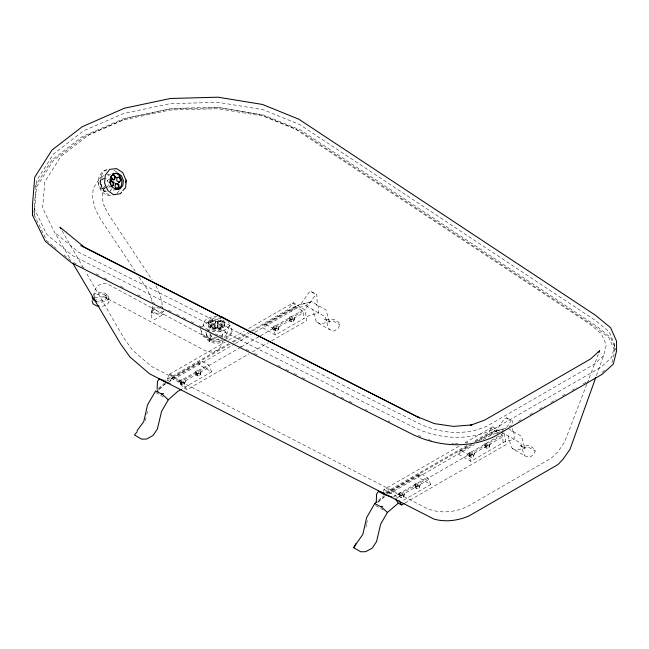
<?xml version="1.0" encoding="UTF-8"?>
<svg xmlns="http://www.w3.org/2000/svg" width="649" height="649" viewBox="0 0 649 649"><rect width="100%" height="100%" fill="white"/><g stroke="black" fill="none" stroke-linecap="round" stroke-linejoin="round"><path stroke-width="0.49" stroke-dasharray="3.25 2.43" d="M184.803 383.283L183.123 382.318L183.294 379.657L180.357 380.111L179.57 381.807L180.219 383.989L181.89 384.962L184.186 384.606L185.444 380.898L183.294 379.657M200.468 374.238L198.789 373.272L198.959 370.611L196.022 371.066L195.235 372.761L195.884 374.944L197.564 375.917L199.851 375.56L201.109 371.853L198.959 370.611M278.421 329.23L276.742 328.264L276.912 325.603L273.975 326.058L273.188 327.753L273.837 329.943L275.517 330.909L277.804 330.552L279.062 326.845L276.912 325.603M294.086 320.184L292.407 319.219L292.585 316.558L289.649 317.012L288.862 318.708L289.503 320.898L291.182 321.863L293.47 321.506L294.735 317.799L292.585 316.558M403.929 495.933L402.25 494.968L402.421 492.307L399.484 492.761L398.697 494.457L399.346 496.639L401.025 497.613L403.313 497.256L404.57 493.548L402.421 492.307M419.595 486.888L417.915 485.923L418.094 483.262L415.157 483.716L414.37 485.411L415.011 487.594L416.69 488.567L418.978 488.21L420.244 484.503L418.094 483.262M473.851 455.566L472.18 454.592L472.35 451.931L469.414 452.385L468.627 454.081L469.276 456.271L470.947 457.237L473.243 456.888L474.5 453.172L472.35 451.931M489.524 446.52L487.845 445.547L488.016 442.886L485.079 443.34L484.292 445.036L484.941 447.226L486.62 448.191L488.908 447.842L490.165 444.127L488.016 442.886M53.08 245.995L46.842 240.868L34.17 214.941L34.17 208.548L36.433 180.836L53.429 154.048L83.518 130.83L123.732 113.461L170.127 103.645L218.129 102.339L263.04 109.657L299.635 124.519L595.96 320.809L609.062 331.623L614.814 344.676L614.814 351.068L611.683 363.773M34.17 214.941L36.433 187.228L53.429 160.441L83.518 137.223L123.732 119.854L170.127 110.038L218.129 108.732L263.04 116.049L299.635 130.911L595.96 327.193L609.062 338.015L614.814 351.068M105.738 187.959L104.116 188.186L101.925 186.701L100.757 183.975L101.066 181.047L102.729 179.035M229.738 344.213L171.133 378.051L170.76 380.849L167.531 379.073L169.024 374.497L225.089 342.128M146.804 414.5L147.948 408.886M365.931 527.15L366.507 524.343M366.693 523.41L367.269 520.603M512.605 428.608L511.98 431.666L511.947 430.782M184.186 384.606L185.444 380.898M199.851 375.56L201.109 371.853M277.804 330.552L279.062 326.845M293.47 321.506L294.735 317.799M403.313 497.256L404.57 493.548M418.978 488.21L420.244 484.503M473.243 456.888L474.5 453.172M488.908 447.842L490.165 444.127M596.472 375.552L603.611 355.66L606.247 344.944L601.29 333.683L589.316 323.802L293.965 128.153L259.373 114.102L217.164 107.231L171.807 108.464L127.788 117.777L89.521 134.302L60.909 156.393L44.773 181.809L42.639 207.988L54.548 232.358L70.952 260.071M614.814 344.676L611.683 357.38L600.787 367.293L493.086 429.476C467.734 441.523 437.337 439.057 412.569 426.685L72.583 255.609L46.842 234.476L34.17 208.548M214.957 324.435L215.476 321.36L212.515 320.484L210.162 321.847L210.162 323.024L211.679 324.735L214.957 324.435L215.476 321.36M217.261 326.78L217.78 324.881L221.066 324.581L222.575 326.293L222.575 327.469L220.222 328.832L217.261 327.956L217.261 326.78L220.222 327.648L222.575 326.293M217.261 327.956L217.78 324.881M145.076 420.795L146.228 417.307M228.391 320.533L229.689 325.287L226.363 334.884L226.363 338.08M383.283 491.447L383.973 489.565L460.668 445.287M586.737 384.386L564.403 442.472L557.742 452.012L551.115 458.251L467.937 506.269C453.911 513.026 437.061 514.316 423.148 506.504L151.533 366.482L132.445 350.095L123.464 337.456L85.676 271.817M587.094 383.445L598.264 354.403M317.572 305.062L318.7 307.269L318.643 312.988L309.119 315.544L275.395 335.014L262.772 327.729L264.532 324.67L298.718 304.933L311.723 301.688L326.025 309.946L329.635 322.553L328.913 320.72L329.741 322.269L323.883 318.894L326.617 319.86L333.61 319.227L338.989 322.496L339.776 324.76L338.324 328.337L333.854 331.12L329.514 329.587L316.89 322.302L315.455 319.608L312.777 309.605M508.224 428.632L521.463 436.274L525.073 448.881L524.351 447.047L525.179 448.597L519.322 445.222L522.056 446.188L529.049 445.555L534.427 448.824L535.206 451.087L533.754 454.665L529.284 457.448L524.952 455.914L512.329 448.629L510.893 445.936L508.208 435.933M180.219 383.989L180.828 382.667L180.357 380.111M195.884 374.944L196.501 373.621L196.022 371.066M273.837 329.943L274.454 328.621L273.975 326.058M289.503 320.898L290.119 319.576L289.649 317.012M399.346 496.639L399.962 495.317L399.484 492.761M415.011 487.594L415.628 486.271L415.157 483.716M469.276 456.271L469.884 454.949L469.414 452.385M484.941 447.226L485.557 445.904L485.079 443.34M211.533 371.885L209.765 366.799L208.151 364.762L202.293 361.379L200.671 361.542L198.91 364.592L211.533 371.885L182.004 388.929M430.66 484.535L428.9 479.449L427.277 477.413L421.42 474.03L419.798 474.192L418.037 477.242L430.66 484.535L401.836 501.174M471.255 444.484L459.971 451.006L458.21 454.057L470.833 461.342L504.549 441.872L514.073 439.316L514.138 433.597L513.01 431.39M210.065 333.367L210.065 339.589L209.027 341.78L210.949 339.249L209.246 339.922L212.28 339.524L209.335 338.802L163.645 314.23L154.624 319.527L151.89 318.059L151.29 313.451L153.042 310.473L156.539 310.409L160.311 313.191L163.045 314.66L163.645 314.23L163.653 311.122L161.893 313.118L158.445 314.132L154.624 313.783L151.89 312.201L151.282 309.995L153.042 308.007L156.49 306.993M104.7 187.715L102.72 190.879L102.193 198.075L104.278 206.406L104.01 205.838L108.935 214.997L152.15 279.865M34.738 187.026L51.912 159.962L82.293 136.517L122.912 118.978L169.787 109.056L218.324 107.742L263.786 115.141L300.787 130.173L597.307 326.593L610.644 337.602L616.55 351.012M306.32 308.08L314.952 295.595L314.724 293.697L311.001 291.547L309.102 292.22L300.471 304.697L310.693 301.963L312.786 302.304M501.758 434.408L502.837 432.883M506.601 427.553L510.39 421.923L510.163 420.033L506.439 417.875L504.541 418.548L495.901 431.033L506.131 428.291M500.265 431.48L492.68 426.799L487.699 433.394L472.878 441.945M271.671 340.798L306.628 320.614L305.127 310.019L293.38 302.702L288.156 309.435L251.447 330.625M490.782 435.252L494.643 430.433L498.181 432.615M106.777 187.512L108.156 185.849L108.464 182.921L107.304 180.195L107.88 181.558M108.797 187.447L109.9 186.109M111.92 188.616L110.184 190.709L114.841 189.881M291.231 311.293L295.336 306.344L303.172 311.22L303.554 318.756M93.302 295.254L94.494 293.9L99.183 292.521L104.375 292.991L108.099 295.141L108.927 298.134L108.927 302.32L106.541 305.03L101.852 306.409L100.124 306.255M94.892 299.027L94.283 296.804L96.052 294.8L99.524 293.77L103.386 294.119L106.144 295.717L106.752 297.94L104.984 299.943L101.512 300.974L97.65 300.625M108.927 298.134L106.541 300.844L101.852 302.223L97.52 301.834M211.842 335.784L210.065 337.796L210.682 340.019L213.44 341.609L217.293 341.966L220.774 340.936L221.95 339.597M220.774 336.515L222.542 334.511L221.934 332.28L219.175 330.69L215.314 330.341L211.842 331.363M162.266 311.001L160.903 312.542L158.226 313.337L155.257 313.061L153.132 311.836L152.669 310.125L154.032 308.575L156.709 307.788L159.678 308.056M201.863 327.145L205.068 323.51L213.87 320.922L223.629 321.815L230.614 325.847L232.155 331.485L232.155 332.953L227.677 338.04L225.438 339.208M208.013 321.928L210.39 319.235L215.046 317.864L220.214 318.343L223.913 320.476L224.724 326.009L222.356 328.702L217.691 330.073L212.531 329.603L208.832 327.469L208.013 321.928L208.832 324.906L212.531 327.047L217.691 327.518L222.356 326.147L224.724 323.453M208.013 324.484L210.39 321.79L215.046 320.428L220.214 320.898L223.913 323.032L224.724 326.009M210.162 326.293L212.515 327.648L212.515 328.832L210.162 327.469L210.162 326.293L211.679 324.581L214.957 324.881L215.476 327.956L209.221 329.846L207.518 331.769M210.162 327.469L211.679 325.766L211.679 323.551L210.162 321.847M222.575 327.469L221.066 325.766L221.066 323.551L222.575 321.847L220.222 320.484L217.261 321.36L217.78 324.435L221.066 324.735L222.575 323.024L222.575 321.847M229.689 325.287L225.909 329.57L218.478 331.761L212.077 331.177M224.092 337.456L226.363 334.884L225.381 331.323L220.96 328.767L214.787 328.207M225.227 339.37C221.082 344.87 212.182 343.97 207.356 339.816L206.382 336.255L206.382 333.059L207.356 336.62L211.777 339.176L217.95 339.743L219.808 339.192M232.155 331.485L227.677 336.563L224.156 337.602M116.974 193.215L119.554 190.384M254.895 332.272L296.496 308.259L306.02 305.703L309.605 302.02M502.05 431.415L503.843 429.573M603.611 355.66L594.184 364.243L487.797 425.663C465.698 436.274 439.268 433.678 417.753 422.856L78.878 252.331L54.548 232.358M602.24 372.364L605.874 369.062M158.502 388.362L164.311 383.21M158.486 389.611L165.065 383.778M159.329 389.262L165.187 384.062L167.572 382.683M378.359 500.363L383.437 495.86M378.351 501.612L384.192 496.428M377.726 502.561L385.457 496.055M210.162 323.024L212.515 321.669L215.476 322.537M228.586 340.117L244.3 331.039M248.664 328.524L293.38 302.702M167.531 379.073L228.724 343.751M232.22 341.731L247.95 332.645M233.234 342.193L251.601 331.59M252.477 331.087L295.336 306.344M166.485 381.279L200.671 361.542M172.326 378.683L202.293 361.379M264.532 324.67L266.155 324.508L296.439 307.026M168.367 382.229L234.776 343.889M235.652 343.386L251.398 334.292M178.402 381.937L208.151 364.762M266.155 324.508L272.012 327.891L302.069 310.538M169.024 374.497L181.696 381.279L240.349 347.418M241.225 346.915L259.608 336.304M260.484 335.793L305.127 310.019M180.454 383.721L209.765 366.799M275.395 335.014L273.627 329.927L303.253 312.826M171.133 378.051L179.586 382.569L183.683 387.964L186.904 389.741L248.948 353.916M252.445 351.896L268.175 342.818M465.049 442.756L492.68 426.799M385.733 492.258L466.777 445.465M386.066 493.118L468.375 445.595M474.508 442.058L494.643 430.433M386.804 493.24L419.798 474.192M476.463 441.482L494.157 431.269L506.447 428.129M387.25 493.759L421.42 474.03M459.971 451.006L461.593 450.836L472.107 444.768M479.108 440.728L495.755 431.114M388.889 494.076L474.492 444.654M483.067 439.706L491.934 434.587L497.645 433.053M496.59 433.84L500.971 431.317M508.848 426.766L511.477 425.249M518.486 421.209L521.106 419.692M529.868 414.638L533.364 412.61M539.497 409.073L544.754 406.039M550.879 402.502L556.136 399.468M562.261 395.931L565.766 393.911M571.891 390.365L577.148 387.339M583.281 383.794L588.529 380.76M393.302 497.029L427.277 477.413M461.593 450.836L467.442 454.219L501.409 434.611L502.521 435.292L503.137 442.691M502.042 435.487L399.021 494.968L386.204 488.275M396.166 498.343L428.9 479.449M470.833 461.342L469.065 456.255L502.651 436.866M405.049 502.959L506.22 444.541L504.484 434.084L501.109 431.999M94.494 298.086L99.183 296.707L104.375 297.177L108.099 299.319L108.927 302.32M217.261 322.537L220.222 321.669L222.575 323.024M212.515 327.648L215.476 326.78M221.909 340.246L218.372 341.285L210.552 340.563L202.131 335.703L200.582 328.597L202.131 334.227L209.116 338.259L218.875 339.151M106.963 169.86L103.694 170.452L99.086 176.025L98.226 184.138L101.455 191.698L107.531 195.811L113.194 195.041M107.353 174.703L111.076 174.037M290.119 319.576L292.407 319.219M288.862 318.708L291.012 319.949L293.948 319.495M274.454 328.621L276.742 328.264M273.188 327.753L275.338 328.994L278.275 328.54M196.501 373.621L198.789 373.272M195.235 372.761L197.385 374.002L200.322 373.548M180.828 382.667L183.123 382.318M179.57 381.807L181.72 383.048L184.657 382.594M485.557 445.904L487.845 445.547M484.292 445.036L486.442 446.277L489.378 445.822M469.884 454.949L472.18 454.592M468.627 454.081L470.776 455.322L473.713 454.868M415.628 486.271L417.915 485.923M414.37 485.411L416.52 486.653L419.457 486.198M399.962 495.317L402.25 494.968M398.697 494.457L400.847 495.698L403.783 495.244M106.996 169.933L105.089 170.2L101.066 175.668L100.595 183.716L103.864 191.268L109.632 195.438L111.36 195.211M102.842 179.027L107.41 178.305L109.6 179.789M104.156 188.129L101.642 188.47L104.116 188.186M106.29 191.301L104.635 191.528L100.822 188.948L98.802 184.202L99.338 179.116L102.226 175.619L103.637 175.368L100.741 178.864L100.206 183.951L102.234 188.697L106.047 191.277M104.205 178.816L98.981 179.481L93.229 188.226L92.515 197.953L95.33 209.221L100.928 219.719L135.162 271.112M100.757 183.975L101.341 185.338M211.679 323.551L214.957 323.251M217.78 326.066L221.066 325.766M454.917 443.884L457.918 443.632M465.917 442.975L467.921 442.813M217.001 316.631L214.259 316.379L206.836 318.562L203.048 322.853L204.354 327.607L210.252 331.006M217.261 321.36L217.78 323.251L221.066 323.551M211.679 325.766L214.957 326.066L215.476 327.956M217.293 337.537L213.44 337.188L210.682 335.598L210.276 334.113M451.947 443.673L453.919 443.965M162.445 379.754L167.986 381.19M316.89 322.302L321.231 323.835L332.669 320.655L339.776 324.76M512.329 448.629L516.661 450.163L528.108 446.983L535.206 451.087M311.001 291.547L316.817 294.443L317.174 302.272L316.542 305.338L316.509 304.454M506.439 417.875L512.248 420.771L512.459 424.616M418.191 435.349L420.998 436.485M428.494 439.511L431.309 440.647M292.326 303.318L298.483 305.882M73.491 262.456L76.201 263.818M81.628 266.544L84.338 267.915M96.093 273.829L98.802 275.192M104.229 277.926L106.947 279.289M120.503 286.112L124.121 287.929M137.685 294.76L140.403 296.122M152.15 302.036L154.868 303.399M160.295 306.133L163.004 307.496M168.432 310.23L171.141 311.593M176.569 314.319L179.278 315.69M182.896 317.507L187.415 319.779M191.033 321.604L193.751 322.967M199.17 325.701L201.888 327.064M207.315 329.789L210.025 331.16M215.452 333.886L218.161 335.249M239.862 346.168L241.671 347.085M246.19 349.357L249.808 351.174M254.327 353.454L257.945 355.271M277.837 365.282L280.555 366.644M285.974 369.378L288.691 370.741M294.119 373.475L296.828 374.838M302.256 377.564L304.965 378.935M332.994 393.034L335.711 394.405M341.139 397.131L343.848 398.494M349.276 401.228L351.985 402.591M365.549 409.414L367.358 410.33M388.151 420.795L389.96 421.704M156.539 310.409L108.667 284.66C100.782 280.376 92.369 288.651 94.283 296.804M383.973 489.565L396.58 496.38L398.072 498.959M306.02 305.703L325.392 316.89L328.078 326.893L329.514 329.587M501.45 432.031L520.831 443.218L523.516 453.221L524.952 455.914M219.175 335.111L221.934 336.709M95.581 299.424L96.961 300.227M375.633 505.644L383.21 510.017M155.663 392.507L164.919 397.853M113.891 170.208L117.12 172.236M490.449 428.089L497.905 432.851M107.775 174.8L109.3 175.838M106.412 187.772L104.221 186.287L103.053 183.562M170.079 373.889L174.524 377.442M53.859 246.628L56.203 248.551M64 254.952L71.804 261.36M467.442 454.219L469.065 456.255M272.012 327.891L273.627 329.927M139.048 276.945L147.372 289.438L151.655 299.327L151.314 298.516L151.898 301.339M181.696 381.279L186.904 389.741M61.988 230.687L82.65 266.569M155.89 285.795C159.419 293.032 162.704 300.812 162.266 309.046M109.932 185.622L110.606 187.204M205.855 332.11L207.356 336.62M151.282 313.402L151.282 309.995M486.442 446.277L486.62 448.191M470.776 455.322L470.947 457.237M416.52 486.653L416.69 488.567M400.847 495.698L401.025 497.613M291.012 319.949L291.182 321.863M275.338 328.994L275.517 330.909M197.385 374.002L197.564 375.917M181.72 383.048L181.89 384.962M222.542 334.511L222.542 338.932M222.542 340.693L222.542 342.445L220.238 347.296L218.315 349.819L213.545 351.693L210.511 352.091L205.23 350.801L102.802 296.163L105.868 295.782L105.333 296.09L107.199 293.616L106.752 297.94M220.222 320.484L220.222 321.669M220.222 327.648L220.222 328.832M217.78 323.251L217.78 324.435M214.957 324.881L214.957 326.066M212.515 320.484L212.515 321.669M152.669 306.109L152.669 310.125M210.39 320.614L208.013 323.307L208.832 326.285L212.531 328.418L217.691 328.889L222.356 327.526L224.724 324.833L223.913 321.847L220.214 319.714L215.046 319.243L210.39 320.614"/><path stroke-width="0.97" d="M157.123 389.27L157.456 381.539L159.346 378.675L165.203 382.058L170.143 383.616M376.25 501.92L376.582 494.181L378.481 491.325L384.338 493.126M110.898 185.955L113.534 185.598L113.875 182.361L111.45 180.722L110.841 180.828L113.137 182.491L112.926 185.703L111.312 185.922M32.45 215.054L32.45 205.222L34.738 177.193L51.912 150.13L82.293 126.685L124.365 108.229L170.387 98.494L217.983 97.196L262.472 104.448L298.84 119.213L595.352 315.163L610.644 327.769L616.55 341.179L616.55 351.012L613.321 364.121L602.126 374.303L494.165 436.639C468.14 448.986 436.939 446.536 411.515 433.856L71.309 262.658L45.276 241.298L32.45 215.054L32.775 211.12M110.557 184.462L110.76 182.515L110.184 181.152M117.039 177.493L116.698 180.73L119.124 182.369L120.957 180.146L119.667 177.136L116.431 177.599L119.667 177.136M125.508 188.129L126.36 180.016M125.557 182.815L125.817 180.998M595.798 377.442L569.968 449.408L563.113 459.127L557.986 464.562L468.911 515.987C457.943 520.676 445.628 522.315 434.019 519.119L149.611 373.848L129.954 356.974L120.698 344.067L73.004 263.535M598.986 352.529L599.708 350.655L590.566 358.978L484.762 420.057L470.355 425.338L471.969 424.892L453.44 426.409L434.359 423.61L417.94 416.983M114.97 176.99L113.648 179.887L114.516 179.732L115.66 176.869L113.705 174.419L112.942 174.557L114.97 176.99L115.66 176.869M116.057 183.351L114.914 186.222L116.861 188.672L119.213 187.318L118.718 184.032L115.198 183.505L118.029 184.154L118.467 187.447L116.901 188.356M181.16 389.416L177.81 391.355L168.286 399.8L161.528 411.498L157.415 428.948L153.075 435.487L146.585 439.032L141.636 439.154L134.53 435.049L137.263 431.561M376.907 501.653L374.733 503.583L366.636 517.602L362.84 534.387L354.443 546.344M404.173 503.462L401.561 504.971L398.34 503.194L387.412 512.45L380.655 524.149L376.542 541.599L372.202 548.137L365.712 551.682L360.763 551.804L353.656 547.699L356.196 543.31M353.656 547.699L355.108 545.558M121.598 192.161L120.333 193.718L113.567 194.732L107.807 190.563L104.57 183.01L105.308 175.076L109.762 169.348L116.52 168.602L122.71 172.537L125.947 180.089M122.872 190.603L124.778 188.267M109.616 182.945L111.45 180.722M137.069 430.66L143.713 421.736L147.51 404.952L155.606 390.933L162.583 394.551L168.286 399.8M120.957 180.146L118.516 182.483L119.124 182.369M113.705 174.419L111.352 175.774L111.855 179.059L114.516 179.732M111.166 179.189L111.855 179.059M113.137 182.491L113.875 182.361M161.52 393.935L163.613 393.635M380.647 506.585L382.74 506.285M112.837 173.762L116.155 173.307L119.96 175.887L121.988 180.633L121.452 185.719L118.564 189.216L115.246 189.67M99.256 306.174L96.66 305.939L92.937 303.789L92.109 300.795M219.751 316.882L222.493 317.134L228.391 320.533M374.733 503.583L381.709 507.194L387.412 512.45M392.045 496.98L384.33 494.708L378.481 491.325M80.776 245.598L419.603 417.94L84.029 246.944L59.976 227.182L60.982 228.935M96.66 301.753L92.937 299.603L92.109 296.609M115.173 187.577L116.114 188.81M395.306 498.838L398.34 503.194M399.07 500.679L401.561 504.971M119.27 177.209L120.56 180.219M111.587 177.38L112.602 179.757M157.756 390.26L157.796 391.785M110.508 177.12L109.973 182.215L112.001 186.953L115.814 189.532L119.951 188.973L122.848 185.476L123.383 180.381L121.355 175.644L117.542 173.064L113.405 173.624L110.508 177.12"/></g></svg>
